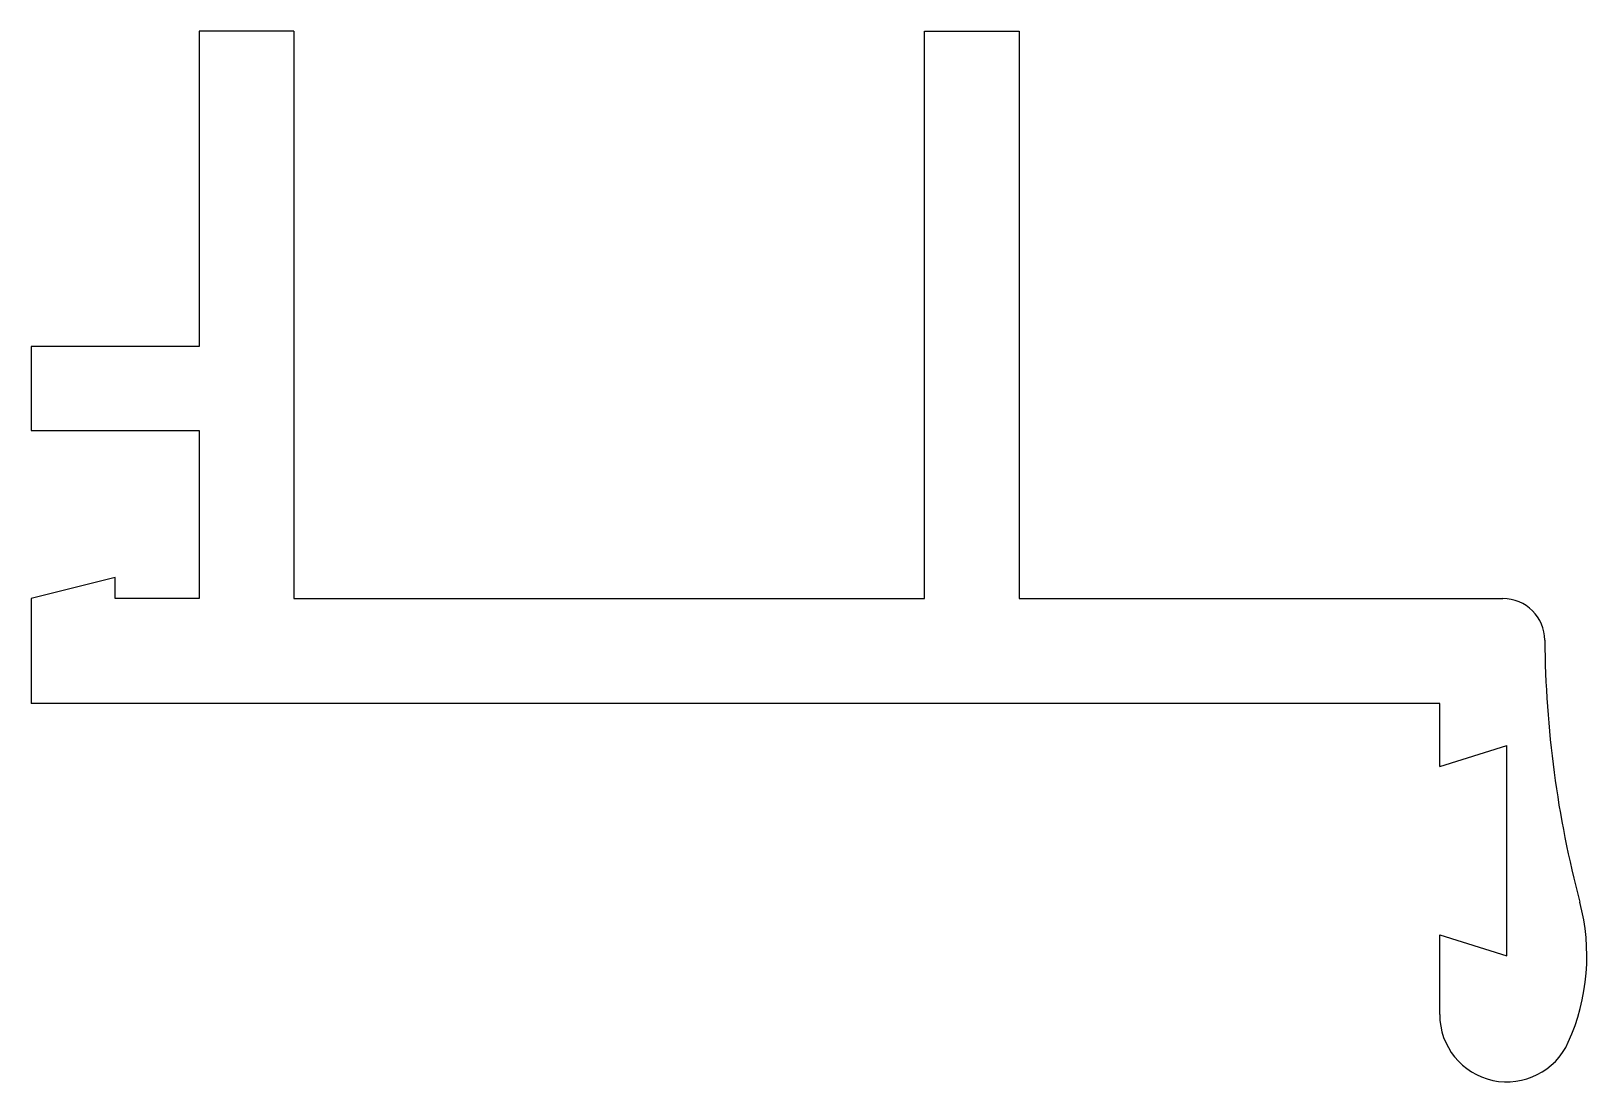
# Model space of a CAD drawing. Extents: x 1011.8 to 1048.8, y 590.5 to 615.5.
import ezdxf

# ---------------------------------------------------------------- set-up
doc = ezdxf.new("R2010")
doc.units = 0
doc.layers.get('0').update_dxf_attribs({"linetype": 'CONTINUOUS'})

msp = doc.modelspace()

# ---------------------------------------------------------------- linework, layer by layer
for p, q in [((1018.058, 615.537), (1015.808, 615.537)), ((1015.808, 615.537), (1015.808, 608.037)), ((1018.058, 615.537), (1018.058, 602.037)), ((1033.058, 615.537), (1035.308, 615.537)), ((1033.058, 602.037), (1033.058, 615.537)), ((1035.308, 615.537), (1035.308, 602.037)), ((1015.808, 608.037), (1011.808, 608.037)), ((1011.808, 608.037), (1011.808, 606.037)), ((1011.808, 606.037), (1015.808, 606.037)), ((1015.808, 606.037), (1015.808, 602.037)), ((1013.808, 602.537), (1011.808, 602.037)), ((1013.808, 602.037), (1013.808, 602.537)), ((1011.808, 602.037), (1011.808, 599.537)), ((1015.808, 602.037), (1013.808, 602.037)), ((1018.058, 602.037), (1033.058, 602.037)), ((1035.308, 602.037), (1046.809, 602.037)), ((1045.308, 599.537), (1011.808, 599.537)), ((1045.308, 598.037), (1045.308, 599.537)), ((1045.308, 598.037), (1046.908, 598.537)), ((1046.908, 593.537), (1046.908, 598.537)), ((1045.308, 592.137), (1045.308, 594.037)), ((1045.308, 594.037), (1046.908, 593.537))]:
    msp.add_line(p, q)
for centre, radius, start, end in [((1046.809, 601.037), 1, 0.3913, 90), ((1072.808, 601.214), 25, 180.3913, 194.8351), ((1043.808, 593.533), 5, 335.7504, 14.8351), ((1046.908, 592.137), 1.6, 180, 335.7504)]:
    msp.add_arc(centre, radius, start, end)

doc.saveas('drawing.dxf')
